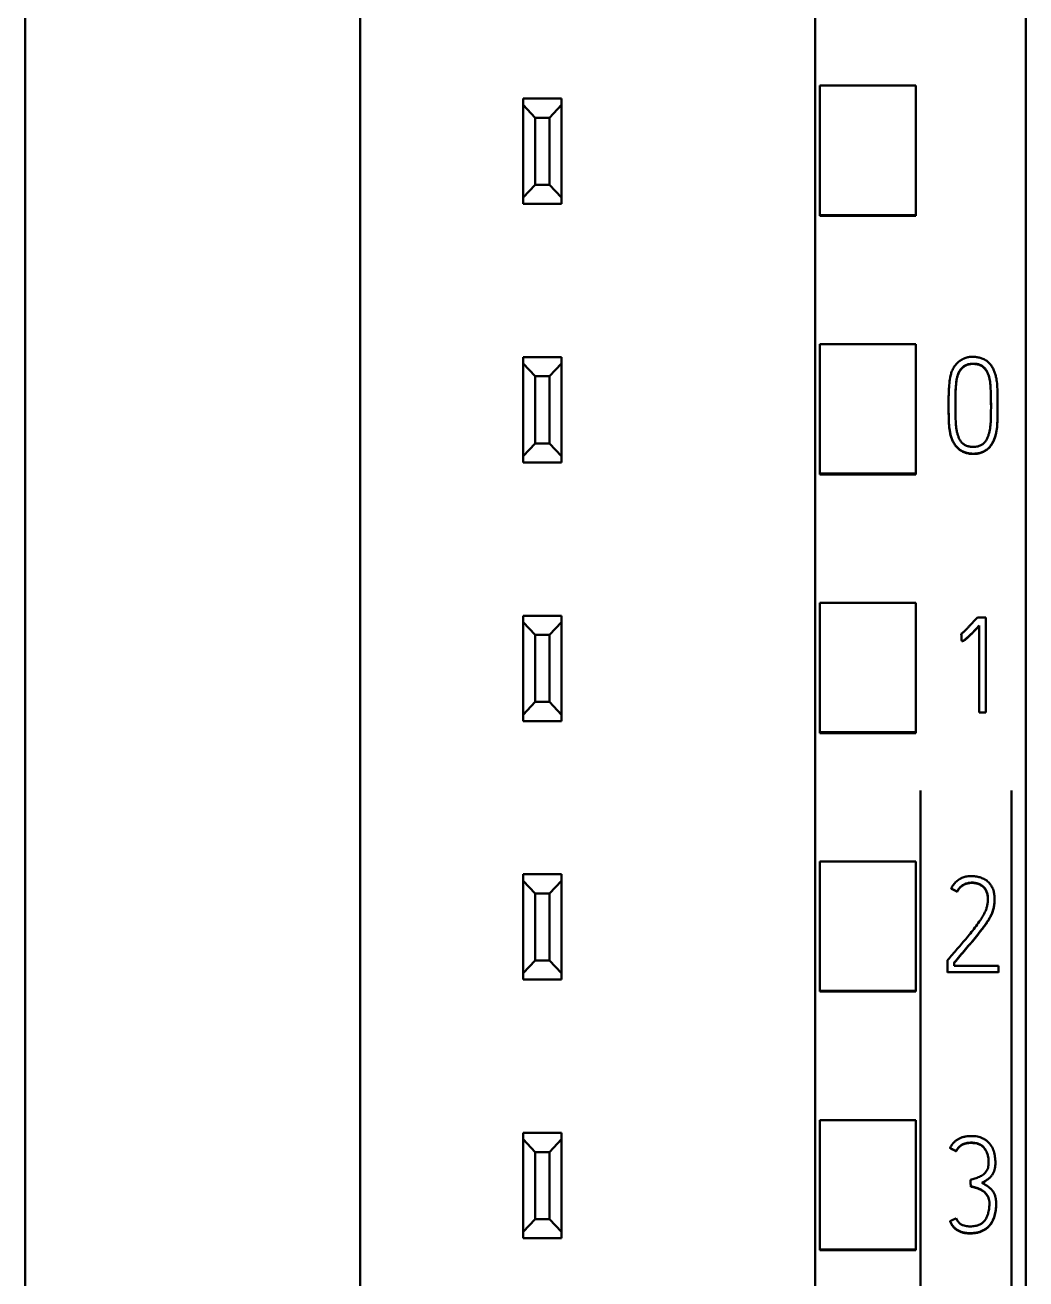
# Model space of a CAD drawing. Header units: millimetres. Extents: x 0 to 594, y 0 to 420.
# Drawn here: x 144.96 to 165.86, y 283.18 to 309.37 of the extents above; entities that cross this region are included whole.
import ezdxf

# ---------------------------------------------------------------- set-up
doc = ezdxf.new("R2010")
doc.units = ezdxf.units.MM
doc.layers.add('1', color=7, linetype='Continuous')

msp = doc.modelspace()

# ---------------------------------------------------------------- linework, layer by layer
at = {"layer": '1', "color": 7, "linetype": 'Continuous', "lineweight": 50}
for p, q in [((165.861, 360.313), (165.861, 246.895)), ((161.461, 249.217), (161.461, 358.032)), ((144.961, 251.932), (144.961, 352.832)), ((151.961, 352.832), (151.961, 251.932)), ((161.561, 305.401), (161.561, 308.103)), ((161.561, 308.103), (163.561, 308.103)), ((163.561, 305.401), (163.561, 308.103)), ((155.361, 307.832), (156.161, 307.832)), ((155.361, 307.699), (155.361, 307.832)), ((155.361, 305.766), (155.361, 307.699)), ((155.611, 307.432), (155.361, 307.699)), ((156.161, 307.699), (155.911, 307.432)), ((156.161, 307.832), (156.161, 307.699)), ((156.161, 307.699), (156.161, 305.766)), ((155.611, 307.432), (155.611, 306.032)), ((155.911, 307.432), (155.611, 307.432)), ((155.911, 306.032), (155.911, 307.432)), ((155.361, 305.766), (155.611, 306.032)), ((155.611, 306.032), (155.911, 306.032)), ((155.911, 306.032), (156.161, 305.766)), ((155.361, 305.632), (155.361, 305.766)), ((156.161, 305.632), (155.361, 305.632)), ((156.161, 305.766), (156.161, 305.632)), ((161.561, 305.382), (161.561, 305.401)), ((161.561, 305.401), (163.561, 305.401)), ((161.561, 305.382), (163.561, 305.382)), ((163.561, 305.382), (163.561, 305.401)), ((161.561, 300), (161.561, 302.701)), ((161.561, 302.701), (163.561, 302.701)), ((163.561, 300), (163.561, 302.701)), ((155.361, 302.432), (156.161, 302.432)), ((155.361, 302.299), (155.361, 302.432)), ((155.361, 300.366), (155.361, 302.299)), ((155.611, 302.032), (155.361, 302.299)), ((156.161, 302.299), (155.911, 302.032)), ((156.161, 302.432), (156.161, 302.299)), ((156.161, 302.299), (156.161, 300.366)), ((155.911, 302.032), (155.611, 302.032)), ((155.611, 302.032), (155.611, 300.632)), ((155.911, 300.632), (155.911, 302.032)), ((164.247, 301.44), (164.247, 301.434)), ((165.27, 301.392), (165.27, 301.398)), ((155.361, 300.366), (155.611, 300.632)), ((155.611, 300.632), (155.911, 300.632)), ((155.911, 300.632), (156.161, 300.366)), ((155.361, 300.232), (155.361, 300.366)), ((156.161, 300.366), (156.161, 300.232)), ((156.161, 300.232), (155.361, 300.232)), ((161.561, 299.982), (161.561, 300)), ((161.561, 300), (163.561, 300)), ((161.561, 299.982), (163.561, 299.982)), ((163.561, 299.982), (163.561, 300)), ((161.561, 294.598), (161.561, 297.3)), ((161.561, 297.3), (163.561, 297.3)), ((163.561, 294.598), (163.561, 297.3)), ((155.361, 297.032), (156.161, 297.032)), ((155.361, 296.899), (155.361, 297.032)), ((156.161, 297.032), (156.161, 296.899)), ((165.022, 296.998), (164.848, 296.998)), ((165.022, 295.01), (165.022, 296.998)), ((155.611, 296.632), (155.361, 296.899)), ((155.361, 294.966), (155.361, 296.899)), ((156.161, 296.899), (155.911, 296.632)), ((156.161, 296.899), (156.161, 294.966)), ((164.884, 296.826), (164.884, 295.01)), ((155.911, 296.632), (155.611, 296.632)), ((155.611, 296.632), (155.611, 295.232)), ((155.911, 295.232), (155.911, 296.632)), ((164.512, 296.653), (164.512, 296.646)), ((164.52, 296.505), (164.52, 296.499)), ((155.361, 294.966), (155.611, 295.232)), ((155.611, 295.232), (155.911, 295.232)), ((155.911, 295.232), (156.161, 294.966)), ((155.361, 294.832), (155.361, 294.966)), ((156.161, 294.966), (156.161, 294.832)), ((164.884, 295.01), (165.022, 295.01)), ((156.161, 294.832), (155.361, 294.832)), ((161.561, 294.582), (161.561, 294.598)), ((161.561, 294.598), (163.561, 294.598)), ((163.561, 294.582), (163.561, 294.598)), ((161.561, 294.582), (163.561, 294.582)), ((163.661, 293.382), (163.661, 229.427)), ((165.561, 293.382), (165.561, 229.427)), ((161.561, 289.196), (161.561, 291.898)), ((161.561, 291.898), (163.561, 291.898)), ((163.561, 289.196), (163.561, 291.898)), ((155.361, 291.632), (156.161, 291.632)), ((155.361, 291.499), (155.361, 291.632)), ((155.361, 289.566), (155.361, 291.499)), ((155.611, 291.232), (155.361, 291.499)), ((156.161, 291.499), (155.911, 291.232)), ((156.161, 291.632), (156.161, 291.499)), ((156.161, 291.499), (156.161, 289.566)), ((155.611, 291.232), (155.611, 289.832)), ((155.911, 291.232), (155.611, 291.232)), ((155.911, 289.832), (155.911, 291.232)), ((164.301, 291.337), (164.301, 291.331)), ((164.426, 291.273), (164.426, 291.267)), ((165.208, 291.105), (165.208, 291.111)), ((155.361, 289.566), (155.611, 289.832)), ((155.611, 289.832), (155.911, 289.832)), ((155.911, 289.832), (156.161, 289.566)), ((164.226, 289.841), (164.226, 289.586)), ((164.365, 289.724), (164.365, 289.791)), ((165.291, 289.724), (164.365, 289.724)), ((165.291, 289.586), (165.291, 289.724)), ((155.361, 289.432), (155.361, 289.566)), ((156.161, 289.432), (155.361, 289.432)), ((156.161, 289.566), (156.161, 289.432)), ((164.226, 289.586), (164.226, 289.58)), ((164.226, 289.586), (165.291, 289.586)), ((165.291, 289.586), (165.291, 289.58)), ((161.561, 289.182), (161.561, 289.196)), ((161.561, 289.196), (163.561, 289.196)), ((161.561, 289.182), (163.561, 289.182)), ((163.561, 289.182), (163.561, 289.196)), ((161.561, 283.795), (161.561, 286.496)), ((161.561, 286.496), (163.561, 286.496)), ((163.561, 283.795), (163.561, 286.496)), ((155.361, 286.232), (156.161, 286.232)), ((155.361, 286.099), (155.361, 286.232)), ((156.161, 286.232), (156.161, 286.099)), ((155.361, 284.166), (155.361, 286.099)), ((155.611, 285.832), (155.361, 286.099)), ((156.161, 286.099), (155.911, 285.832)), ((156.161, 286.099), (156.161, 284.166)), ((155.611, 285.832), (155.611, 284.432)), ((155.911, 285.832), (155.611, 285.832)), ((155.911, 284.432), (155.911, 285.832)), ((164.277, 285.917), (164.277, 285.911)), ((164.405, 285.854), (164.405, 285.847)), ((165.223, 285.599), (165.223, 285.605)), ((164.702, 285.252), (164.702, 285.246)), ((164.71, 285.114), (164.71, 285.107)), ((165.24, 284.746), (165.24, 284.752)), ((155.361, 284.166), (155.611, 284.432)), ((155.611, 284.432), (155.911, 284.432)), ((155.911, 284.432), (156.161, 284.166)), ((164.277, 284.39), (164.277, 284.384)), ((155.361, 284.032), (155.361, 284.166)), ((156.161, 284.166), (156.161, 284.032)), ((156.161, 284.032), (155.361, 284.032)), ((161.561, 283.782), (161.561, 283.795)), ((161.561, 283.795), (163.561, 283.795)), ((161.561, 283.782), (163.561, 283.782)), ((163.561, 283.782), (163.561, 283.795))]:
    msp.add_line(p, q, dxfattribs=at)
for points, knots in [([(164.588, 302.412), (164.613, 302.421), (164.639, 302.428), (164.692, 302.438), (164.719, 302.44), (164.773, 302.441), (164.8, 302.439), (164.853, 302.432), (164.879, 302.426), (164.918, 302.415), (164.931, 302.411), (164.956, 302.401), (164.981, 302.391), (165.005, 302.378), (165.022, 302.368), (165.028, 302.364), (165.039, 302.356), (165.045, 302.352), (165.072, 302.332), (165.091, 302.314), (165.117, 302.283), (165.126, 302.273), (165.142, 302.251), (165.149, 302.239), (165.17, 302.205), (165.182, 302.181), (165.203, 302.132), (165.212, 302.107), (165.224, 302.068), (165.228, 302.055), (165.234, 302.029), (165.243, 301.99), (165.258, 301.899), (165.263, 301.819), (165.268, 301.714), (165.269, 301.661), (165.27, 301.555), (165.27, 301.502), (165.27, 301.396), (165.271, 301.29), (165.269, 301.184), (165.266, 301.078), (165.263, 301.025), (165.252, 300.92), (165.244, 300.867), (165.227, 300.802), (165.223, 300.789), (165.215, 300.763), (165.21, 300.75), (165.196, 300.713), (165.186, 300.688), (165.167, 300.652), (165.161, 300.64), (165.147, 300.617), (165.139, 300.605), (165.116, 300.573), (165.099, 300.552), (165.07, 300.524), (165.06, 300.515), (165.043, 300.503), (165.038, 300.499), (165.027, 300.491), (165.021, 300.487), (164.992, 300.47), (164.968, 300.458), (164.93, 300.444), (164.917, 300.439), (164.891, 300.432), (164.878, 300.429), (164.838, 300.421), (164.811, 300.418), (164.771, 300.416), (164.757, 300.416), (164.73, 300.417), (164.716, 300.418), (164.676, 300.423), (164.65, 300.428), (164.611, 300.438), (164.598, 300.442), (164.572, 300.451), (164.56, 300.456), (164.523, 300.473), (164.499, 300.487), (164.467, 300.511), (164.456, 300.519), (164.436, 300.538), (164.426, 300.547), (164.399, 300.577), (164.382, 300.599), (164.36, 300.633), (164.353, 300.645), (164.34, 300.668), (164.335, 300.68), (164.318, 300.717), (164.308, 300.742), (164.296, 300.781), (164.293, 300.794), (164.286, 300.82), (164.283, 300.833), (164.275, 300.873), (164.27, 300.9), (164.252, 301.032), (164.249, 301.139), (164.247, 301.3), (164.247, 301.354), (164.246, 301.461), (164.247, 301.514), (164.248, 301.621), (164.249, 301.675), (164.254, 301.781), (164.257, 301.835), (164.268, 301.941), (164.275, 301.993), (164.293, 302.072), (164.301, 302.098), (164.314, 302.137), (164.319, 302.149), (164.331, 302.175), (164.337, 302.187), (164.356, 302.223), (164.372, 302.246), (164.398, 302.278), (164.407, 302.288), (164.426, 302.308), (164.436, 302.318), (164.467, 302.345), (164.489, 302.361), (164.525, 302.382), (164.537, 302.389), (164.556, 302.398), (164.565, 302.402), (164.576, 302.407), (164.581, 302.409), (164.584, 302.41), (164.586, 302.411), (164.588, 302.412)], [0, 0, 0, 0, 0.015625, 0.015625, 0.03125, 0.03125, 0.046875, 0.046875, 0.0625, 0.0625, 0.070312, 0.070312, 0.078125, 0.085937, 0.085937, 0.089844, 0.089844, 0.09375, 0.09375, 0.109375, 0.109375, 0.117187, 0.117187, 0.125, 0.125, 0.140625, 0.140625, 0.15625, 0.15625, 0.164062, 0.164062, 0.171875, 0.1875, 0.21875, 0.21875, 0.25, 0.25, 0.28125, 0.28125, 0.3125, 0.34375, 0.34375, 0.375, 0.375, 0.40625, 0.40625, 0.414062, 0.414062, 0.421875, 0.421875, 0.4375, 0.4375, 0.445312, 0.445312, 0.453125, 0.453125, 0.46875, 0.46875, 0.476562, 0.476562, 0.480469, 0.480469, 0.484375, 0.484375, 0.5, 0.5, 0.507812, 0.507812, 0.515625, 0.515625, 0.53125, 0.53125, 0.539062, 0.539062, 0.546875, 0.546875, 0.5625, 0.5625, 0.570312, 0.570312, 0.578125, 0.578125, 0.59375, 0.59375, 0.601562, 0.601562, 0.609375, 0.609375, 0.625, 0.625, 0.632812, 0.632812, 0.640625, 0.640625, 0.65625, 0.65625, 0.664062, 0.664062, 0.671875, 0.671875, 0.6875, 0.6875, 0.75, 0.75, 0.78125, 0.78125, 0.8125, 0.8125, 0.84375, 0.84375, 0.875, 0.875, 0.90625, 0.90625, 0.921875, 0.921875, 0.929687, 0.929687, 0.9375, 0.9375, 0.953125, 0.953125, 0.960937, 0.960937, 0.96875, 0.96875, 0.984375, 0.984375, 0.992187, 0.992187, 0.996094, 0.998047, 0.999023, 0.999023, 1, 1, 1, 1]), ([(164.931, 302.259), (164.951, 302.248), (164.968, 302.234), (165, 302.203), (165.015, 302.185), (165.04, 302.148), (165.051, 302.129), (165.07, 302.088), (165.078, 302.067), (165.099, 302.004), (165.108, 301.96), (165.117, 301.894), (165.119, 301.872), (165.122, 301.827), (165.123, 301.805), (165.128, 301.693), (165.131, 301.604), (165.133, 301.425), (165.132, 301.336), (165.13, 301.201), (165.129, 301.134), (165.125, 301.067), (165.122, 301.023), (165.12, 301.001), (165.111, 300.934), (165.103, 300.89), (165.087, 300.826), (165.08, 300.804), (165.069, 300.773), (165.065, 300.762), (165.056, 300.742), (165.046, 300.721), (165.035, 300.702), (165.023, 300.683), (165.017, 300.674), (164.996, 300.647), (164.98, 300.632), (164.953, 300.611), (164.943, 300.605), (164.924, 300.594), (164.913, 300.589), (164.893, 300.581), (164.882, 300.577), (164.861, 300.57), (164.85, 300.568), (164.817, 300.561), (164.795, 300.559), (164.761, 300.557), (164.75, 300.558), (164.727, 300.559), (164.716, 300.56), (164.683, 300.564), (164.661, 300.569), (164.629, 300.579), (164.618, 300.583), (164.598, 300.592), (164.578, 300.603), (164.559, 300.615), (164.546, 300.626), (164.542, 300.629), (164.533, 300.637), (164.529, 300.641), (164.518, 300.653), (164.51, 300.662), (164.497, 300.68), (164.491, 300.689), (164.474, 300.718), (164.464, 300.738), (164.448, 300.78), (164.441, 300.801), (164.431, 300.833), (164.428, 300.844), (164.423, 300.866), (164.416, 300.898), (164.41, 300.931), (164.401, 300.997), (164.397, 301.041), (164.389, 301.172), (164.388, 301.261), (164.388, 301.393), (164.388, 301.437), (164.389, 301.525), (164.389, 301.658), (164.394, 301.79), (164.405, 301.9), (164.407, 301.922), (164.414, 301.965), (164.418, 301.987), (164.426, 302.019), (164.429, 302.03), (164.435, 302.051), (164.439, 302.061), (164.45, 302.092), (164.459, 302.112), (164.476, 302.141), (164.481, 302.15), (164.494, 302.168), (164.501, 302.177), (164.522, 302.203), (164.537, 302.219), (164.562, 302.24), (164.571, 302.246), (164.59, 302.259), (164.6, 302.264), (164.629, 302.278), (164.65, 302.285), (164.694, 302.294), (164.716, 302.296), (164.76, 302.297), (164.782, 302.296), (164.826, 302.292), (164.847, 302.288), (164.879, 302.28), (164.89, 302.277), (164.905, 302.271), (164.911, 302.269), (164.918, 302.265), (164.921, 302.264), (164.926, 302.261), (164.928, 302.26), (164.931, 302.259)], [0, 0, 0, 0, 0.015625, 0.015625, 0.03125, 0.03125, 0.046875, 0.046875, 0.0625, 0.0625, 0.09375, 0.09375, 0.109375, 0.109375, 0.125, 0.125, 0.1875, 0.1875, 0.25, 0.25, 0.28125, 0.296875, 0.296875, 0.3125, 0.3125, 0.34375, 0.34375, 0.359375, 0.359375, 0.367187, 0.367187, 0.375, 0.382812, 0.382812, 0.390625, 0.390625, 0.40625, 0.40625, 0.414062, 0.414062, 0.421875, 0.421875, 0.429687, 0.429687, 0.4375, 0.4375, 0.453125, 0.453125, 0.460937, 0.460937, 0.46875, 0.46875, 0.484375, 0.484375, 0.492187, 0.492187, 0.5, 0.507812, 0.507812, 0.511719, 0.511719, 0.515625, 0.515625, 0.523437, 0.523437, 0.53125, 0.53125, 0.546875, 0.546875, 0.5625, 0.5625, 0.570312, 0.570312, 0.578125, 0.59375, 0.59375, 0.625, 0.625, 0.6875, 0.6875, 0.71875, 0.71875, 0.75, 0.8125, 0.8125, 0.828125, 0.828125, 0.84375, 0.84375, 0.851562, 0.851562, 0.859375, 0.859375, 0.875, 0.875, 0.882812, 0.882812, 0.890625, 0.890625, 0.90625, 0.90625, 0.914062, 0.914062, 0.921875, 0.921875, 0.9375, 0.9375, 0.953125, 0.953125, 0.96875, 0.96875, 0.984375, 0.984375, 0.992188, 0.992188, 0.996094, 0.996094, 0.998047, 0.998047, 1, 1, 1, 1]), ([(164.931, 302.253), (164.911, 302.263), (164.89, 302.271), (164.858, 302.279), (164.847, 302.282), (164.825, 302.285), (164.813, 302.287), (164.78, 302.29), (164.758, 302.291), (164.713, 302.29), (164.691, 302.287), (164.658, 302.28), (164.647, 302.277), (164.626, 302.27), (164.616, 302.266), (164.596, 302.256), (164.586, 302.25), (164.567, 302.237), (164.558, 302.23), (164.541, 302.216), (164.533, 302.208), (164.518, 302.192), (164.51, 302.183), (164.489, 302.156), (164.477, 302.138), (164.461, 302.108), (164.456, 302.098), (164.447, 302.078), (164.443, 302.067), (164.432, 302.035), (164.426, 302.014), (164.411, 301.949), (164.406, 301.905), (164.397, 301.816), (164.395, 301.772), (164.391, 301.682), (164.39, 301.638), (164.389, 301.549), (164.389, 301.504), (164.388, 301.421), (164.388, 301.383), (164.388, 301.344)], [0, 0, 0, 0, 0.050692, 0.050692, 0.076038, 0.076038, 0.101384, 0.101384, 0.152076, 0.152076, 0.202768, 0.202768, 0.228114, 0.228114, 0.25346, 0.25346, 0.278806, 0.278806, 0.304152, 0.304152, 0.329498, 0.329498, 0.354844, 0.354844, 0.405536, 0.405536, 0.430882, 0.430882, 0.456228, 0.456228, 0.506919, 0.506919, 0.608303, 0.608303, 0.709687, 0.709687, 0.811071, 0.811071, 0.912455, 0.912455, 1, 1, 1, 1]), ([(165.132, 301.44), (165.132, 301.466), (165.132, 301.492), (165.131, 301.606), (165.128, 301.694), (165.122, 301.827), (165.119, 301.871), (165.107, 301.958), (165.098, 302), (165.081, 302.053), (165.077, 302.063), (165.069, 302.084), (165.064, 302.094), (165.05, 302.124), (165.039, 302.143), (165.02, 302.171), (165.013, 302.18), (164.999, 302.197), (164.984, 302.213), (164.967, 302.228), (164.954, 302.238), (164.95, 302.241), (164.94, 302.247), (164.936, 302.25), (164.931, 302.253)], [0, 0, 0, 0, 0.088977, 0.088977, 0.392651, 0.392651, 0.544488, 0.544488, 0.696326, 0.696326, 0.734285, 0.734285, 0.772244, 0.772244, 0.848163, 0.848163, 0.886122, 0.886122, 0.924081, 0.962041, 0.962041, 0.98102, 0.98102, 1, 1, 1, 1]), ([(164.247, 301.434), (164.247, 301.37), (164.247, 301.306), (164.249, 301.189), (164.25, 301.135), (164.254, 301.055), (164.255, 301.028), (164.26, 300.974), (164.263, 300.947), (164.274, 300.867), (164.284, 300.814), (164.304, 300.75), (164.308, 300.737), (164.318, 300.712), (164.323, 300.699), (164.34, 300.663), (164.352, 300.639), (164.374, 300.605), (164.382, 300.594), (164.398, 300.573), (164.407, 300.562), (164.434, 300.532), (164.453, 300.514), (164.486, 300.49), (164.497, 300.483), (164.521, 300.469), (164.533, 300.463), (164.569, 300.445), (164.595, 300.436), (164.634, 300.426), (164.647, 300.422), (164.674, 300.417), (164.687, 300.415), (164.727, 300.411), (164.754, 300.41), (164.795, 300.411), (164.808, 300.412), (164.835, 300.415), (164.848, 300.417), (164.888, 300.424), (164.914, 300.431), (164.952, 300.445), (164.964, 300.451), (164.989, 300.462), (165.001, 300.469), (165.035, 300.49), (165.057, 300.506), (165.096, 300.543), (165.114, 300.564), (165.138, 300.597), (165.145, 300.608), (165.159, 300.631), (165.166, 300.643), (165.184, 300.679), (165.195, 300.704), (165.214, 300.754), (165.222, 300.78), (165.236, 300.832), (165.242, 300.858), (165.251, 300.911), (165.262, 300.991), (165.266, 301.071), (165.269, 301.177), (165.27, 301.267), (165.27, 301.356), (165.27, 301.392)], [0, 0, 0, 0, 0.074801, 0.074801, 0.137845, 0.137845, 0.169367, 0.169367, 0.200889, 0.200889, 0.263933, 0.263933, 0.279694, 0.279694, 0.295455, 0.295455, 0.326976, 0.326976, 0.342737, 0.342737, 0.358498, 0.358498, 0.39002, 0.39002, 0.405781, 0.405781, 0.421542, 0.421542, 0.453064, 0.453064, 0.468825, 0.468825, 0.484586, 0.484586, 0.516108, 0.516108, 0.531869, 0.531869, 0.54763, 0.54763, 0.579151, 0.579151, 0.594912, 0.594912, 0.610673, 0.610673, 0.642195, 0.642195, 0.673717, 0.673717, 0.689478, 0.689478, 0.705239, 0.705239, 0.736761, 0.736761, 0.768283, 0.768283, 0.799805, 0.799805, 0.831326, 0.89437, 0.89437, 0.957414, 1, 1, 1, 1]), ([(164.848, 296.998), (164.821, 296.968), (164.794, 296.938), (164.74, 296.879), (164.712, 296.85), (164.671, 296.806), (164.657, 296.791), (164.629, 296.762), (164.615, 296.748), (164.587, 296.719), (164.572, 296.706), (164.542, 296.679), (164.527, 296.666), (164.512, 296.653)], [0, 0, 0, 0, 0.25, 0.25, 0.5, 0.5, 0.625, 0.625, 0.75, 0.75, 0.875, 0.875, 1, 1, 1, 1]), ([(164.52, 296.505), (164.525, 296.505), (164.531, 296.506), (164.541, 296.508), (164.546, 296.509), (164.555, 296.513), (164.56, 296.515), (164.569, 296.52), (164.573, 296.523), (164.586, 296.532), (164.594, 296.538), (164.61, 296.551), (164.618, 296.558), (164.641, 296.578), (164.656, 296.592), (164.685, 296.62), (164.7, 296.634), (164.743, 296.678), (164.771, 296.707), (164.828, 296.767), (164.856, 296.797), (164.884, 296.826)], [0, 0, 0, 0, 0.03125, 0.03125, 0.0625, 0.0625, 0.09375, 0.09375, 0.125, 0.125, 0.1875, 0.1875, 0.25, 0.25, 0.375, 0.375, 0.5, 0.5, 0.75, 0.75, 1, 1, 1, 1]), ([(164.884, 296.82), (164.856, 296.79), (164.828, 296.76), (164.771, 296.701), (164.743, 296.672), (164.7, 296.628), (164.685, 296.614), (164.655, 296.586), (164.64, 296.572), (164.617, 296.551), (164.61, 296.545), (164.594, 296.532), (164.586, 296.526), (164.573, 296.517), (164.569, 296.514), (164.56, 296.509), (164.555, 296.507), (164.546, 296.503), (164.541, 296.502), (164.531, 296.5), (164.525, 296.499), (164.52, 296.499)], [0, 0, 0, 0, 0.25, 0.25, 0.5, 0.5, 0.625, 0.625, 0.75, 0.75, 0.8125, 0.8125, 0.875, 0.875, 0.90625, 0.90625, 0.9375, 0.9375, 0.96875, 0.96875, 1, 1, 1, 1]), ([(164.426, 291.273), (164.437, 291.297), (164.451, 291.319), (164.475, 291.349), (164.484, 291.358), (164.502, 291.377), (164.512, 291.385), (164.544, 291.408), (164.566, 291.42), (164.615, 291.44), (164.64, 291.447), (164.678, 291.454), (164.691, 291.456), (164.716, 291.458), (164.73, 291.459), (164.769, 291.458), (164.794, 291.456), (164.832, 291.447), (164.845, 291.444), (164.869, 291.435), (164.881, 291.43), (164.916, 291.414), (164.938, 291.4), (164.969, 291.376), (164.978, 291.367), (164.996, 291.348), (165.005, 291.338), (165.016, 291.322), (165.019, 291.316), (165.026, 291.305), (165.035, 291.288), (165.042, 291.27), (165.05, 291.245), (165.053, 291.232), (165.059, 291.207), (165.061, 291.194), (165.064, 291.169), (165.065, 291.156), (165.067, 291.13), (165.067, 291.117), (165.067, 291.091), (165.066, 291.078), (165.065, 291.052), (165.063, 291.039), (165.058, 291.001), (165.053, 290.975), (165.043, 290.938), (165.04, 290.926), (165.031, 290.901), (165.027, 290.889), (165.012, 290.853), (165.001, 290.83), (164.977, 290.784), (164.964, 290.762), (164.938, 290.718), (164.924, 290.697), (164.881, 290.633), (164.852, 290.591), (164.759, 290.467), (164.694, 290.388), (164.595, 290.269), (164.562, 290.23), (164.495, 290.152), (164.462, 290.113), (164.394, 290.035), (164.361, 289.996), (164.293, 289.918), (164.26, 289.88), (164.226, 289.841)], [0, 0, 0, 0, 0.03125, 0.03125, 0.046875, 0.046875, 0.0625, 0.0625, 0.09375, 0.09375, 0.125, 0.125, 0.140625, 0.140625, 0.15625, 0.15625, 0.1875, 0.1875, 0.203125, 0.203125, 0.21875, 0.21875, 0.25, 0.25, 0.265625, 0.265625, 0.28125, 0.28125, 0.289063, 0.289063, 0.296875, 0.3125, 0.3125, 0.328125, 0.328125, 0.34375, 0.34375, 0.359375, 0.359375, 0.375, 0.375, 0.390625, 0.390625, 0.40625, 0.40625, 0.4375, 0.4375, 0.453125, 0.453125, 0.46875, 0.46875, 0.5, 0.5, 0.53125, 0.53125, 0.5625, 0.5625, 0.625, 0.625, 0.75, 0.75, 0.8125, 0.8125, 0.875, 0.875, 0.9375, 0.9375, 1, 1, 1, 1]), ([(164.365, 289.791), (164.404, 289.837), (164.443, 289.883), (164.521, 289.975), (164.56, 290.021), (164.638, 290.112), (164.677, 290.158), (164.755, 290.25), (164.793, 290.297), (164.869, 290.39), (164.907, 290.437), (164.961, 290.51), (164.979, 290.534), (165.015, 290.583), (165.032, 290.608), (165.065, 290.658), (165.081, 290.683), (165.111, 290.735), (165.126, 290.762), (165.145, 290.803), (165.15, 290.817), (165.162, 290.845), (165.167, 290.859), (165.181, 290.902), (165.188, 290.932), (165.199, 290.991), (165.203, 291.02), (165.207, 291.065), (165.208, 291.081), (165.208, 291.111), (165.208, 291.126), (165.206, 291.171), (165.203, 291.201), (165.195, 291.246), (165.192, 291.261), (165.184, 291.29), (165.18, 291.304), (165.169, 291.333), (165.163, 291.347), (165.15, 291.374), (165.142, 291.387), (165.13, 291.406), (165.126, 291.412), (165.117, 291.424), (165.112, 291.43), (165.098, 291.448), (165.087, 291.459), (165.066, 291.48), (165.055, 291.491), (165.037, 291.504), (165.031, 291.509), (165.018, 291.517), (165.012, 291.521), (164.979, 291.541), (164.951, 291.553), (164.908, 291.568), (164.894, 291.572), (164.864, 291.58), (164.849, 291.583), (164.819, 291.589), (164.804, 291.59), (164.774, 291.593), (164.759, 291.594), (164.729, 291.595), (164.714, 291.595), (164.684, 291.593), (164.669, 291.592), (164.623, 291.587), (164.593, 291.581), (164.55, 291.567), (164.536, 291.562), (164.515, 291.553), (164.508, 291.549), (164.495, 291.542), (164.488, 291.539), (164.455, 291.52), (164.431, 291.502), (164.397, 291.472), (164.386, 291.461), (164.366, 291.439), (164.356, 291.427), (164.329, 291.391), (164.314, 291.365), (164.301, 291.337)], [0, 0, 0, 0, 0.0625, 0.0625, 0.125, 0.125, 0.1875, 0.1875, 0.25, 0.25, 0.3125, 0.3125, 0.34375, 0.34375, 0.375, 0.375, 0.40625, 0.40625, 0.4375, 0.4375, 0.453125, 0.453125, 0.46875, 0.46875, 0.5, 0.5, 0.53125, 0.53125, 0.546875, 0.546875, 0.5625, 0.5625, 0.59375, 0.59375, 0.609375, 0.609375, 0.625, 0.625, 0.640625, 0.640625, 0.65625, 0.65625, 0.664063, 0.664063, 0.671875, 0.671875, 0.6875, 0.6875, 0.703125, 0.703125, 0.710938, 0.710938, 0.71875, 0.71875, 0.75, 0.75, 0.765625, 0.765625, 0.78125, 0.78125, 0.796875, 0.796875, 0.8125, 0.8125, 0.828125, 0.828125, 0.84375, 0.84375, 0.875, 0.875, 0.890625, 0.890625, 0.898438, 0.898438, 0.90625, 0.90625, 0.9375, 0.9375, 0.953125, 0.953125, 0.96875, 0.96875, 1, 1, 1, 1]), ([(165.067, 291.102), (165.067, 291.112), (165.067, 291.123), (165.065, 291.146), (165.064, 291.159), (165.061, 291.184), (165.059, 291.197), (165.054, 291.223), (165.051, 291.236), (165.043, 291.26), (165.039, 291.272), (165.03, 291.29), (165.027, 291.296), (165.021, 291.307), (165.017, 291.313), (164.999, 291.34), (164.981, 291.359), (164.956, 291.38), (164.951, 291.384), (164.94, 291.391), (164.924, 291.402), (164.896, 291.418), (164.872, 291.428), (164.847, 291.437), (164.834, 291.44), (164.796, 291.449), (164.771, 291.452), (164.718, 291.453), (164.679, 291.45), (164.641, 291.441), (164.616, 291.433), (164.604, 291.429), (164.58, 291.419), (164.568, 291.414), (164.545, 291.401), (164.534, 291.395), (164.502, 291.371), (164.484, 291.353), (164.459, 291.323), (164.452, 291.312), (164.438, 291.29), (164.432, 291.279), (164.426, 291.267)], [0, 0, 0, 0, 0.034384, 0.034384, 0.076368, 0.076368, 0.118351, 0.118351, 0.160334, 0.160334, 0.202317, 0.202317, 0.223309, 0.223309, 0.244301, 0.244301, 0.328267, 0.328267, 0.349259, 0.349259, 0.370251, 0.412234, 0.454217, 0.454217, 0.496201, 0.496201, 0.580167, 0.580167, 0.664134, 0.706117, 0.706117, 0.7481, 0.7481, 0.790084, 0.790084, 0.832067, 0.832067, 0.916033, 0.916033, 0.958017, 0.958017, 1, 1, 1, 1]), ([(165.208, 291.104), (165.208, 291.099), (165.208, 291.093), (165.208, 291.073), (165.207, 291.057), (165.203, 291.012), (165.199, 290.982), (165.188, 290.923), (165.18, 290.894), (165.166, 290.851), (165.161, 290.837), (165.15, 290.808), (165.144, 290.795), (165.125, 290.753), (165.11, 290.727), (165.08, 290.675), (165.064, 290.65), (165.031, 290.6), (165.014, 290.576), (164.979, 290.527), (164.961, 290.503), (164.906, 290.431), (164.869, 290.383), (164.793, 290.29), (164.754, 290.244), (164.677, 290.152), (164.638, 290.106), (164.56, 290.014), (164.521, 289.968), (164.443, 289.876), (164.404, 289.831), (164.365, 289.785)], [0, 0, 0, 0, 0.010377, 0.010377, 0.038652, 0.038652, 0.095202, 0.095202, 0.151752, 0.151752, 0.180027, 0.180027, 0.208302, 0.208302, 0.264851, 0.264851, 0.321401, 0.321401, 0.377951, 0.377951, 0.434501, 0.434501, 0.547601, 0.547601, 0.660701, 0.660701, 0.7738, 0.7738, 0.8869, 0.8869, 1, 1, 1, 1]), ([(164.277, 285.917), (164.286, 285.936), (164.305, 285.971), (164.33, 286.003), (164.35, 286.026), (164.357, 286.033), (164.372, 286.047), (164.38, 286.054), (164.403, 286.073), (164.419, 286.085), (164.445, 286.101), (164.454, 286.106), (164.472, 286.115), (164.481, 286.119), (164.509, 286.132), (164.528, 286.139), (164.557, 286.147), (164.567, 286.15), (164.586, 286.154), (164.596, 286.156), (164.626, 286.161), (164.666, 286.166), (164.707, 286.167), (164.747, 286.167), (164.767, 286.166), (164.807, 286.162), (164.827, 286.159), (164.867, 286.152), (164.886, 286.147), (164.925, 286.134), (164.943, 286.127), (164.971, 286.114), (164.98, 286.109), (164.998, 286.099), (165.006, 286.094), (165.031, 286.077), (165.047, 286.065), (165.069, 286.045), (165.076, 286.038), (165.09, 286.023), (165.097, 286.015), (165.129, 285.976), (165.15, 285.942), (165.184, 285.868), (165.195, 285.829), (165.209, 285.771), (165.212, 285.751), (165.218, 285.711), (165.22, 285.691), (165.223, 285.651), (165.223, 285.631), (165.224, 285.591), (165.223, 285.571), (165.22, 285.53), (165.218, 285.51), (165.21, 285.47), (165.204, 285.451), (165.19, 285.414), (165.181, 285.395), (165.165, 285.369), (165.16, 285.361), (165.148, 285.344), (165.142, 285.336), (165.123, 285.313), (165.108, 285.299), (165.086, 285.279), (165.078, 285.272), (165.062, 285.26), (165.054, 285.254), (165.029, 285.237), (165.011, 285.227), (164.976, 285.207), (164.959, 285.197), (164.94, 285.188)], [0, 0, 0, 0, 0.03125, 0.0625, 0.0625, 0.078125, 0.078125, 0.09375, 0.09375, 0.125, 0.125, 0.140625, 0.140625, 0.15625, 0.15625, 0.1875, 0.1875, 0.203125, 0.203125, 0.21875, 0.21875, 0.25, 0.28125, 0.28125, 0.3125, 0.3125, 0.34375, 0.34375, 0.375, 0.375, 0.40625, 0.40625, 0.421875, 0.421875, 0.4375, 0.4375, 0.46875, 0.46875, 0.484375, 0.484375, 0.5, 0.5, 0.5625, 0.5625, 0.625, 0.625, 0.65625, 0.65625, 0.6875, 0.6875, 0.71875, 0.71875, 0.75, 0.75, 0.78125, 0.78125, 0.8125, 0.8125, 0.84375, 0.84375, 0.859375, 0.859375, 0.875, 0.875, 0.90625, 0.90625, 0.921875, 0.921875, 0.9375, 0.9375, 0.96875, 0.96875, 1, 1, 1, 1]), ([(164.702, 285.252), (164.734, 285.261), (164.765, 285.271), (164.828, 285.291), (164.859, 285.301), (164.905, 285.321), (164.919, 285.329), (164.948, 285.346), (164.961, 285.355), (164.981, 285.37), (164.987, 285.376), (164.999, 285.387), (165.005, 285.393), (165.022, 285.411), (165.032, 285.424), (165.045, 285.445), (165.049, 285.452), (165.057, 285.467), (165.06, 285.475), (165.069, 285.498), (165.073, 285.514), (165.079, 285.546), (165.081, 285.563), (165.082, 285.596), (165.082, 285.612), (165.082, 285.661), (165.079, 285.694), (165.071, 285.743), (165.068, 285.759), (165.062, 285.783), (165.059, 285.791), (165.054, 285.807), (165.051, 285.815), (165.042, 285.838), (165.035, 285.853), (165.018, 285.882), (165.009, 285.896), (164.989, 285.922), (164.978, 285.935), (164.96, 285.952), (164.954, 285.957), (164.941, 285.967), (164.934, 285.972), (164.913, 285.986), (164.898, 285.994), (164.868, 286.006), (164.852, 286.011), (164.819, 286.02), (164.803, 286.022), (164.77, 286.026), (164.754, 286.028), (164.721, 286.028), (164.704, 286.028), (164.671, 286.026), (164.654, 286.024), (164.621, 286.019), (164.605, 286.016), (164.581, 286.008), (164.573, 286.006), (164.558, 286), (164.55, 285.997), (164.535, 285.99), (164.527, 285.986), (164.513, 285.977), (164.506, 285.973), (164.486, 285.958), (164.473, 285.947), (164.45, 285.923), (164.44, 285.911), (164.421, 285.883), (164.413, 285.868), (164.405, 285.854)], [0, 0, 0, 0, 0.0625, 0.0625, 0.125, 0.125, 0.15625, 0.15625, 0.1875, 0.1875, 0.203125, 0.203125, 0.21875, 0.21875, 0.25, 0.25, 0.265625, 0.265625, 0.28125, 0.28125, 0.3125, 0.3125, 0.34375, 0.34375, 0.375, 0.375, 0.4375, 0.4375, 0.46875, 0.46875, 0.484375, 0.484375, 0.5, 0.5, 0.53125, 0.53125, 0.5625, 0.5625, 0.59375, 0.59375, 0.609375, 0.609375, 0.625, 0.625, 0.65625, 0.65625, 0.6875, 0.6875, 0.71875, 0.71875, 0.75, 0.75, 0.78125, 0.78125, 0.8125, 0.8125, 0.84375, 0.84375, 0.859375, 0.859375, 0.875, 0.875, 0.890625, 0.890625, 0.90625, 0.90625, 0.9375, 0.9375, 0.96875, 0.96875, 1, 1, 1, 1]), ([(164.405, 285.847), (164.413, 285.862), (164.421, 285.876), (164.439, 285.904), (164.449, 285.916), (164.467, 285.934), (164.473, 285.94), (164.485, 285.951), (164.492, 285.956), (164.505, 285.966), (164.512, 285.97), (164.526, 285.979), (164.533, 285.983), (164.556, 285.993), (164.572, 285.999), (164.603, 286.009), (164.619, 286.012), (164.652, 286.018), (164.668, 286.02), (164.701, 286.022), (164.718, 286.022), (164.768, 286.021), (164.801, 286.018), (164.841, 286.008), (164.849, 286.006), (164.865, 286.001), (164.873, 285.998), (164.896, 285.989), (164.911, 285.981), (164.932, 285.968), (164.938, 285.963), (164.952, 285.953), (164.958, 285.947), (164.976, 285.931), (164.987, 285.918), (165.003, 285.899), (165.007, 285.892), (165.017, 285.878), (165.03, 285.857), (165.041, 285.835), (165.053, 285.804), (165.058, 285.788), (165.067, 285.759), (165.07, 285.745), (165.072, 285.731)], [0, 0, 0, 0, 0.055991, 0.055991, 0.111982, 0.111982, 0.139978, 0.139978, 0.167973, 0.167973, 0.195969, 0.195969, 0.223964, 0.223964, 0.279955, 0.279955, 0.335946, 0.335946, 0.391937, 0.391937, 0.447928, 0.447928, 0.55991, 0.55991, 0.587906, 0.587906, 0.615901, 0.615901, 0.671892, 0.671892, 0.699888, 0.699888, 0.727884, 0.727884, 0.783875, 0.783875, 0.81187, 0.81187, 0.839866, 0.895857, 0.895857, 0.951848, 0.951848, 1, 1, 1, 1]), ([(165.218, 285.506), (165.219, 285.518), (165.221, 285.53), (165.223, 285.561), (165.223, 285.58), (165.223, 285.598)], [0, 0, 0, 0, 0.4, 0.4, 1, 1, 1, 1]), ([(164.94, 285.188), (164.959, 285.179), (164.978, 285.169), (165.014, 285.147), (165.032, 285.137), (165.067, 285.114), (165.084, 285.101), (165.109, 285.081), (165.117, 285.074), (165.132, 285.059), (165.139, 285.052), (165.16, 285.028), (165.172, 285.011), (165.188, 284.983), (165.193, 284.974), (165.202, 284.955), (165.206, 284.945), (165.218, 284.916), (165.224, 284.896), (165.231, 284.865), (165.233, 284.854), (165.236, 284.833), (165.237, 284.823), (165.24, 284.792), (165.24, 284.771), (165.24, 284.729), (165.239, 284.708), (165.237, 284.666), (165.235, 284.645), (165.229, 284.603), (165.226, 284.582), (165.213, 284.521), (165.202, 284.481), (165.183, 284.432), (165.178, 284.423), (165.169, 284.404), (165.165, 284.394), (165.149, 284.366), (165.138, 284.348), (165.114, 284.314), (165.1, 284.298), (165.078, 284.275), (165.07, 284.268), (165.055, 284.254), (165.047, 284.247), (165.022, 284.227), (165.004, 284.216), (164.977, 284.2), (164.967, 284.195), (164.948, 284.186), (164.938, 284.182), (164.889, 284.162), (164.848, 284.152), (164.786, 284.143), (164.765, 284.14), (164.723, 284.138), (164.701, 284.138), (164.659, 284.138), (164.638, 284.14), (164.607, 284.143), (164.596, 284.144), (164.575, 284.148), (164.565, 284.15), (164.534, 284.157), (164.514, 284.164), (164.484, 284.176), (164.475, 284.18), (164.456, 284.189), (164.446, 284.194), (164.419, 284.21), (164.401, 284.222), (164.377, 284.243), (164.37, 284.25), (164.355, 284.265), (164.348, 284.273), (164.328, 284.298), (164.317, 284.316), (164.296, 284.352), (164.286, 284.371), (164.277, 284.39)], [0, 0, 0, 0, 0.03125, 0.03125, 0.0625, 0.0625, 0.09375, 0.09375, 0.109375, 0.109375, 0.125, 0.125, 0.15625, 0.15625, 0.171875, 0.171875, 0.1875, 0.1875, 0.21875, 0.21875, 0.234375, 0.234375, 0.25, 0.25, 0.28125, 0.28125, 0.3125, 0.3125, 0.34375, 0.34375, 0.375, 0.375, 0.4375, 0.4375, 0.453125, 0.453125, 0.46875, 0.46875, 0.5, 0.5, 0.53125, 0.53125, 0.546875, 0.546875, 0.5625, 0.5625, 0.59375, 0.59375, 0.609375, 0.609375, 0.625, 0.625, 0.6875, 0.6875, 0.71875, 0.71875, 0.75, 0.75, 0.78125, 0.78125, 0.796875, 0.796875, 0.8125, 0.8125, 0.84375, 0.84375, 0.859375, 0.859375, 0.875, 0.875, 0.90625, 0.90625, 0.921875, 0.921875, 0.9375, 0.9375, 0.96875, 0.96875, 1, 1, 1, 1]), ([(164.94, 285.182), (164.958, 285.191), (164.976, 285.201), (165.002, 285.215), (165.01, 285.22), (165.018, 285.225)], [0, 0, 0, 0, 0.680967, 0.680967, 1, 1, 1, 1]), ([(164.405, 284.448), (164.412, 284.432), (164.42, 284.417), (164.438, 284.388), (164.449, 284.374), (164.466, 284.355), (164.473, 284.349), (164.486, 284.337), (164.492, 284.332), (164.507, 284.322), (164.514, 284.318), (164.53, 284.31), (164.538, 284.306), (164.562, 284.297), (164.578, 284.292), (164.612, 284.285), (164.63, 284.283), (164.664, 284.28), (164.681, 284.279), (164.716, 284.279), (164.733, 284.28), (164.767, 284.283), (164.784, 284.285), (164.81, 284.29), (164.819, 284.292), (164.835, 284.296), (164.844, 284.298), (164.868, 284.306), (164.885, 284.313), (164.908, 284.324), (164.916, 284.328), (164.931, 284.337), (164.938, 284.342), (164.959, 284.358), (164.971, 284.369), (164.995, 284.394), (165.006, 284.407), (165.026, 284.436), (165.034, 284.451), (165.049, 284.483), (165.056, 284.499), (165.073, 284.548), (165.08, 284.582), (165.089, 284.633), (165.092, 284.65), (165.096, 284.684), (165.097, 284.701), (165.099, 284.736), (165.099, 284.753), (165.098, 284.779), (165.098, 284.788), (165.097, 284.805), (165.096, 284.814), (165.092, 284.839), (165.088, 284.856), (165.079, 284.88), (165.076, 284.888), (165.069, 284.904), (165.065, 284.912), (165.051, 284.934), (165.041, 284.948), (165.019, 284.975), (165.007, 284.987), (164.981, 285.01), (164.967, 285.02), (164.938, 285.039), (164.923, 285.047), (164.892, 285.063), (164.876, 285.069), (164.844, 285.081), (164.827, 285.086), (164.778, 285.1), (164.744, 285.108), (164.71, 285.114)], [0, 0, 0, 0, 0.03125, 0.03125, 0.0625, 0.0625, 0.078125, 0.078125, 0.09375, 0.09375, 0.109375, 0.109375, 0.125, 0.125, 0.15625, 0.15625, 0.1875, 0.1875, 0.21875, 0.21875, 0.25, 0.25, 0.28125, 0.28125, 0.296875, 0.296875, 0.3125, 0.3125, 0.34375, 0.34375, 0.359375, 0.359375, 0.375, 0.375, 0.40625, 0.40625, 0.4375, 0.4375, 0.46875, 0.46875, 0.5, 0.5, 0.5625, 0.5625, 0.59375, 0.59375, 0.625, 0.625, 0.65625, 0.65625, 0.671875, 0.671875, 0.6875, 0.6875, 0.71875, 0.71875, 0.734375, 0.734375, 0.75, 0.75, 0.78125, 0.78125, 0.8125, 0.8125, 0.84375, 0.84375, 0.875, 0.875, 0.90625, 0.90625, 0.9375, 0.9375, 1, 1, 1, 1]), ([(164.71, 285.107), (164.744, 285.102), (164.778, 285.094), (164.827, 285.08), (164.844, 285.075), (164.876, 285.063), (164.892, 285.056), (164.915, 285.045), (164.923, 285.041), (164.938, 285.032), (164.945, 285.028), (164.967, 285.014), (164.981, 285.004), (165.001, 284.987), (165.007, 284.981), (165.019, 284.968), (165.025, 284.962), (165.042, 284.942), (165.052, 284.928), (165.065, 284.906), (165.069, 284.898), (165.073, 284.89), (165.073, 284.889), (165.073, 284.889)], [0, 0, 0, 0, 0.234563, 0.234563, 0.351844, 0.351844, 0.469126, 0.469126, 0.527766, 0.527766, 0.586407, 0.586407, 0.703689, 0.703689, 0.762329, 0.762329, 0.82097, 0.82097, 0.938251, 0.938251, 0.996892, 0.996892, 1, 1, 1, 1]), ([(164.277, 284.384), (164.286, 284.364), (164.296, 284.346), (164.317, 284.31), (164.328, 284.292), (164.348, 284.267), (164.355, 284.259), (164.369, 284.244), (164.377, 284.237), (164.401, 284.216), (164.418, 284.204), (164.446, 284.188), (164.455, 284.183), (164.474, 284.174), (164.484, 284.17), (164.513, 284.158), (164.533, 284.152), (164.574, 284.142), (164.595, 284.138), (164.637, 284.134), (164.658, 284.132), (164.7, 284.131), (164.721, 284.132), (164.762, 284.134), (164.783, 284.136), (164.815, 284.141), (164.825, 284.142), (164.846, 284.147), (164.856, 284.149), (164.887, 284.157), (164.907, 284.163), (164.936, 284.175), (164.946, 284.179), (164.965, 284.188), (164.974, 284.193), (165.002, 284.208), (165.019, 284.22), (165.052, 284.245), (165.068, 284.259), (165.098, 284.289), (165.111, 284.305), (165.136, 284.339), (165.148, 284.357), (165.163, 284.384), (165.168, 284.394), (165.177, 284.413), (165.181, 284.423), (165.201, 284.471), (165.213, 284.512), (165.225, 284.573), (165.229, 284.594), (165.234, 284.635), (165.236, 284.656), (165.238, 284.68), (165.238, 284.684), (165.238, 284.687)], [0, 0, 0, 0, 0.045146, 0.045146, 0.090291, 0.090291, 0.112864, 0.112864, 0.135437, 0.135437, 0.180583, 0.180583, 0.203156, 0.203156, 0.225729, 0.225729, 0.270874, 0.270874, 0.31602, 0.31602, 0.361166, 0.361166, 0.406311, 0.406311, 0.451457, 0.451457, 0.47403, 0.47403, 0.496603, 0.496603, 0.541748, 0.541748, 0.564321, 0.564321, 0.586894, 0.586894, 0.63204, 0.63204, 0.677186, 0.677186, 0.722331, 0.722331, 0.767477, 0.767477, 0.79005, 0.79005, 0.812623, 0.812623, 0.902914, 0.902914, 0.94806, 0.94806, 0.993206, 0.993206, 1, 1, 1, 1])]:
    msp.add_open_spline(points, degree=3, knots=knots, dxfattribs=at)
for points, weights in [([(164.512, 296.653), (164.516, 296.579), (164.52, 296.505)], [0.499999983687, 0.500000016313, 0.499999983687]), ([(164.52, 296.499), (164.516, 296.573), (164.512, 296.646)], [0.499999980934, 0.500000019066, 0.499999980934]), ([(164.301, 291.337), (164.363, 291.305), (164.426, 291.273)], [0.500000117441, 0.499999882559, 0.500000117441]), ([(164.426, 291.267), (164.363, 291.299), (164.301, 291.331)], [0.500000120319, 0.499999879681, 0.500000120319]), ([(164.405, 285.854), (164.341, 285.885), (164.277, 285.917)], [0.500000011101, 0.499999988899, 0.500000011101]), ([(164.277, 285.911), (164.341, 285.879), (164.405, 285.847)], [0.500000016249, 0.499999983751, 0.500000016249]), ([(164.71, 285.114), (164.706, 285.183), (164.702, 285.252)], [0.500000029831, 0.499999970169, 0.500000029831]), ([(164.702, 285.246), (164.706, 285.177), (164.71, 285.107)], [0.500000009772, 0.499999990228, 0.500000009772]), ([(164.277, 284.39), (164.341, 284.419), (164.405, 284.448)], [0.499999744046, 0.500000255954, 0.499999744046])]:
    msp.add_rational_spline(points, weights, degree=2, dxfattribs=at)

doc.saveas('drawing.dxf')
